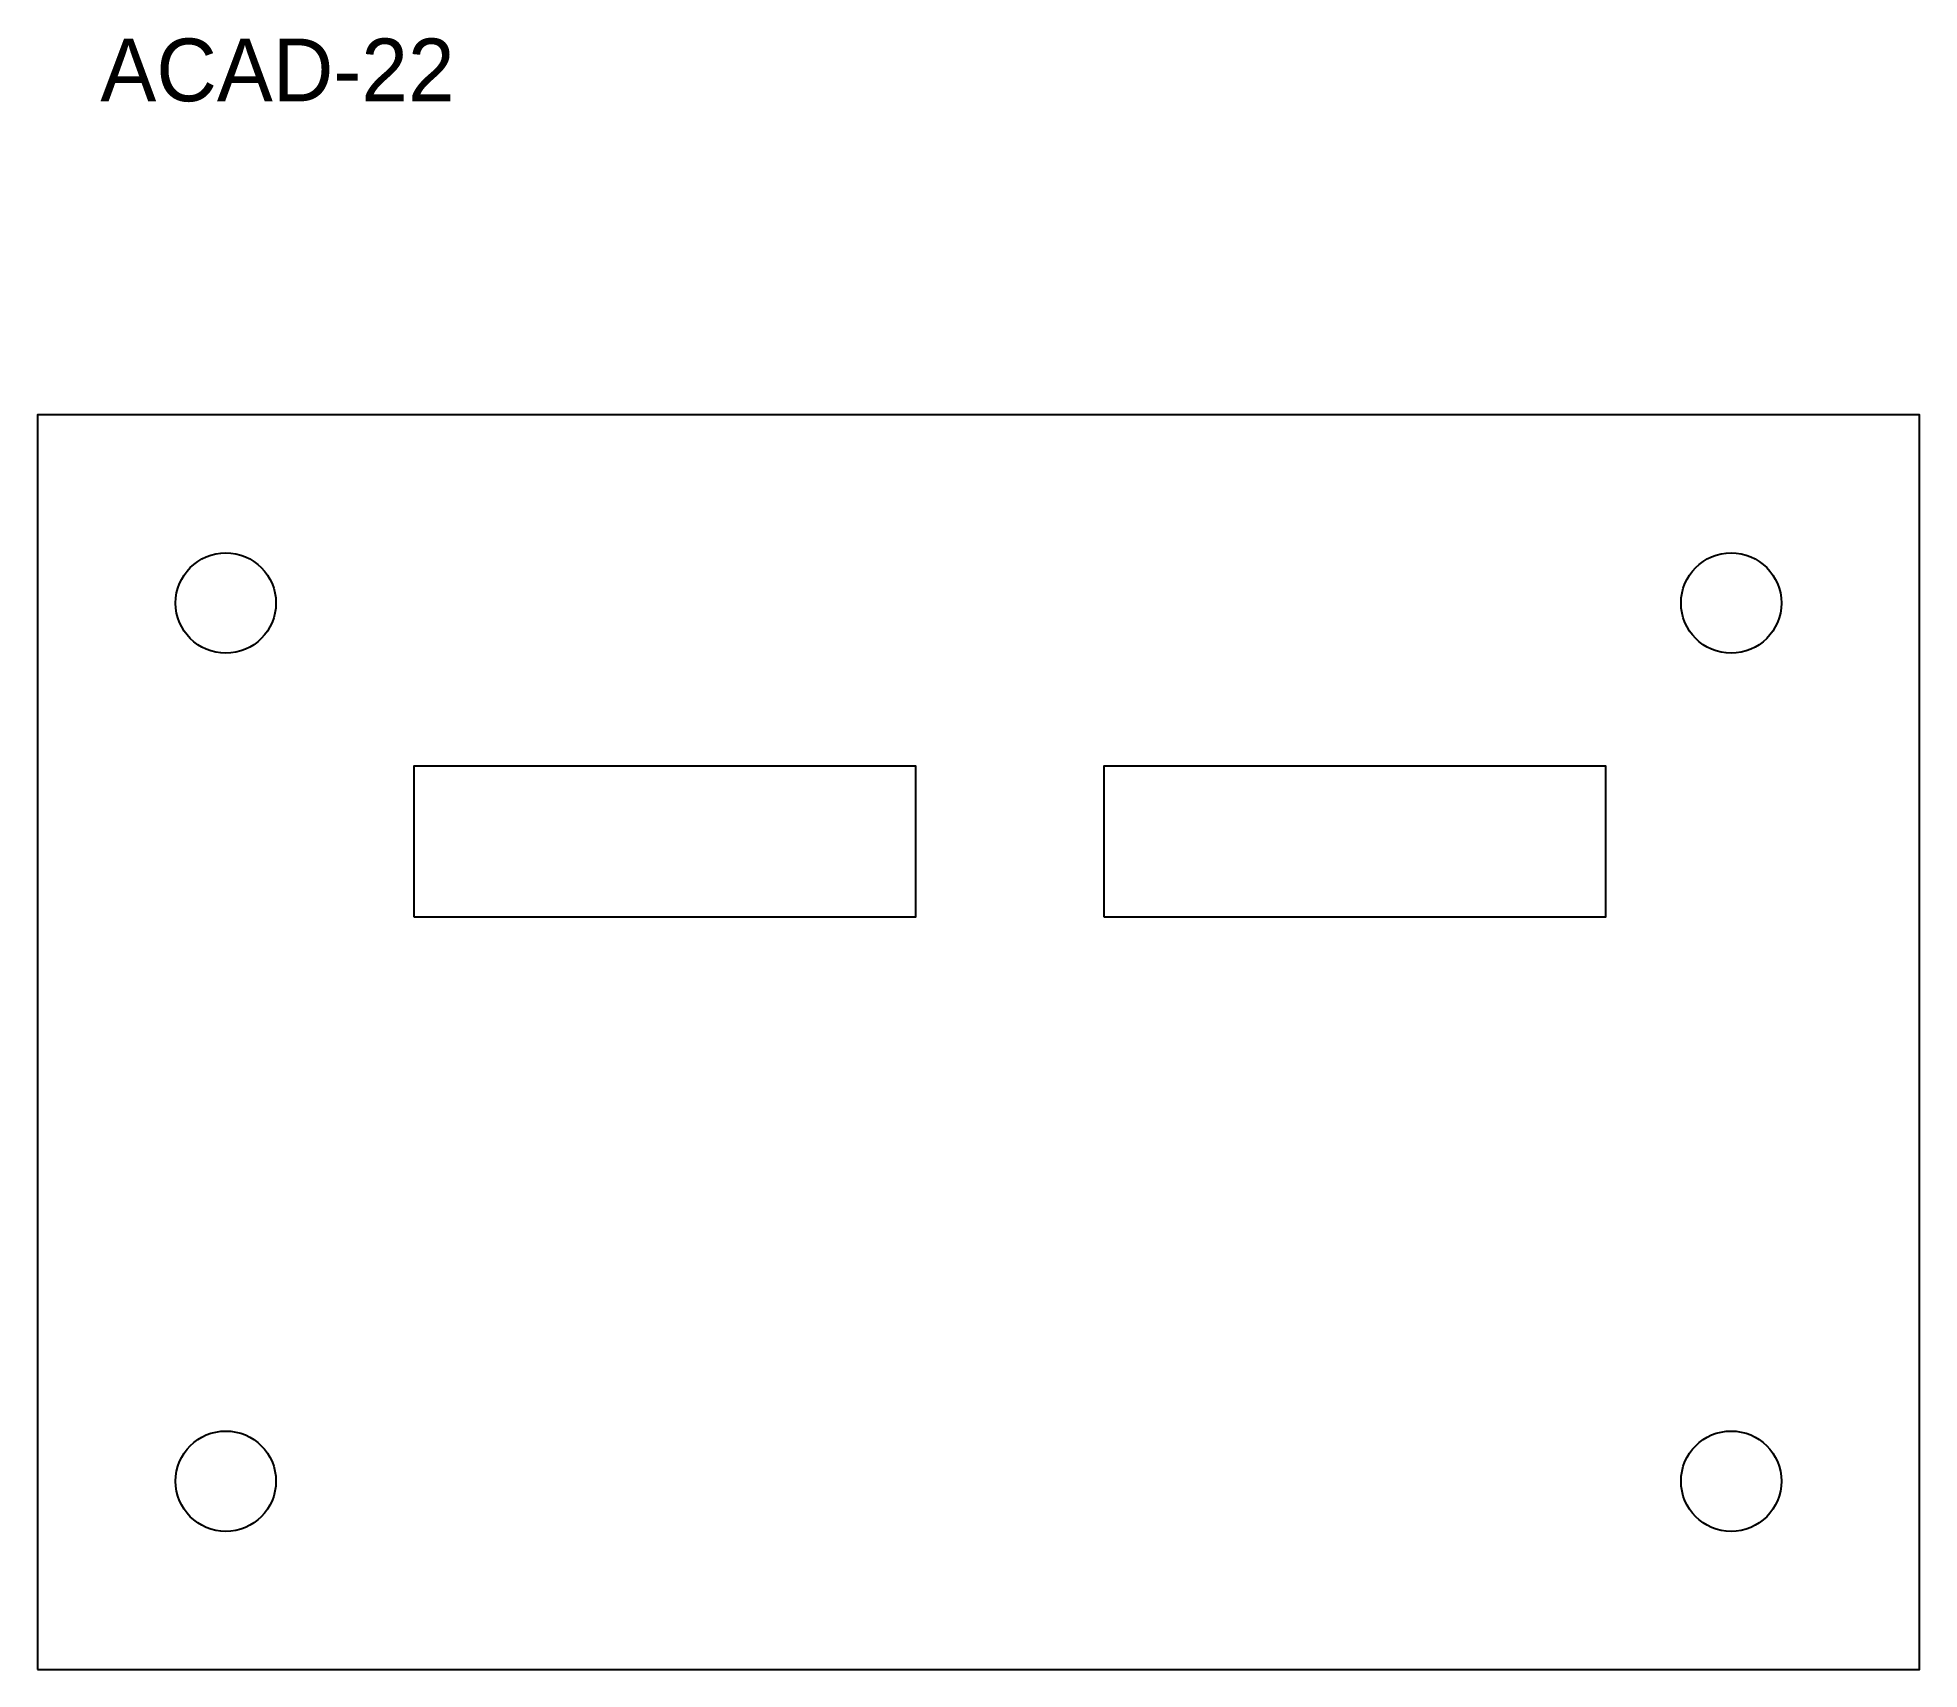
# Model space of a CAD drawing. Header units: metres. Extents: x 0 to 150, y 0 to 130.
import ezdxf

# ---------------------------------------------------------------- set-up
doc = ezdxf.new("R2010")
doc.units = ezdxf.units.M
for name, color, linetype in [('ANNOTATION', 7, 'Continuous'), ('HOLE', 7, 'Continuous'), ('OUTLINE', 7, 'Continuous'), ('SLOT', 7, 'Continuous')]:
    doc.layers.add(name, color=color, linetype=linetype)

msp = doc.modelspace()

# ---------------------------------------------------------------- linework, layer by layer
at = {"layer": 'HOLE'}
for centre in [(15, 85), (135, 85), (15, 15), (135, 15)]:
    msp.add_circle(centre, 4, dxfattribs=at)
at = {"layer": 'OUTLINE'}
msp.add_lwpolyline([(0, 0), (150, 0), (150, 100), (0, 100)], close=True, dxfattribs=at)
at = {"layer": 'SLOT'}
for points in [[(30, 60), (70, 60), (70, 72), (30, 72)], [(85, 60), (125, 60), (125, 72), (85, 72)]]:
    msp.add_lwpolyline(points, close=True, dxfattribs=at)

# ---------------------------------------------------------------- texts
at = {"layer": 'ANNOTATION'}
msp.add_text('ACAD-22', height=5, dxfattribs=at).set_placement((5, 125))

doc.saveas('drawing.dxf')
